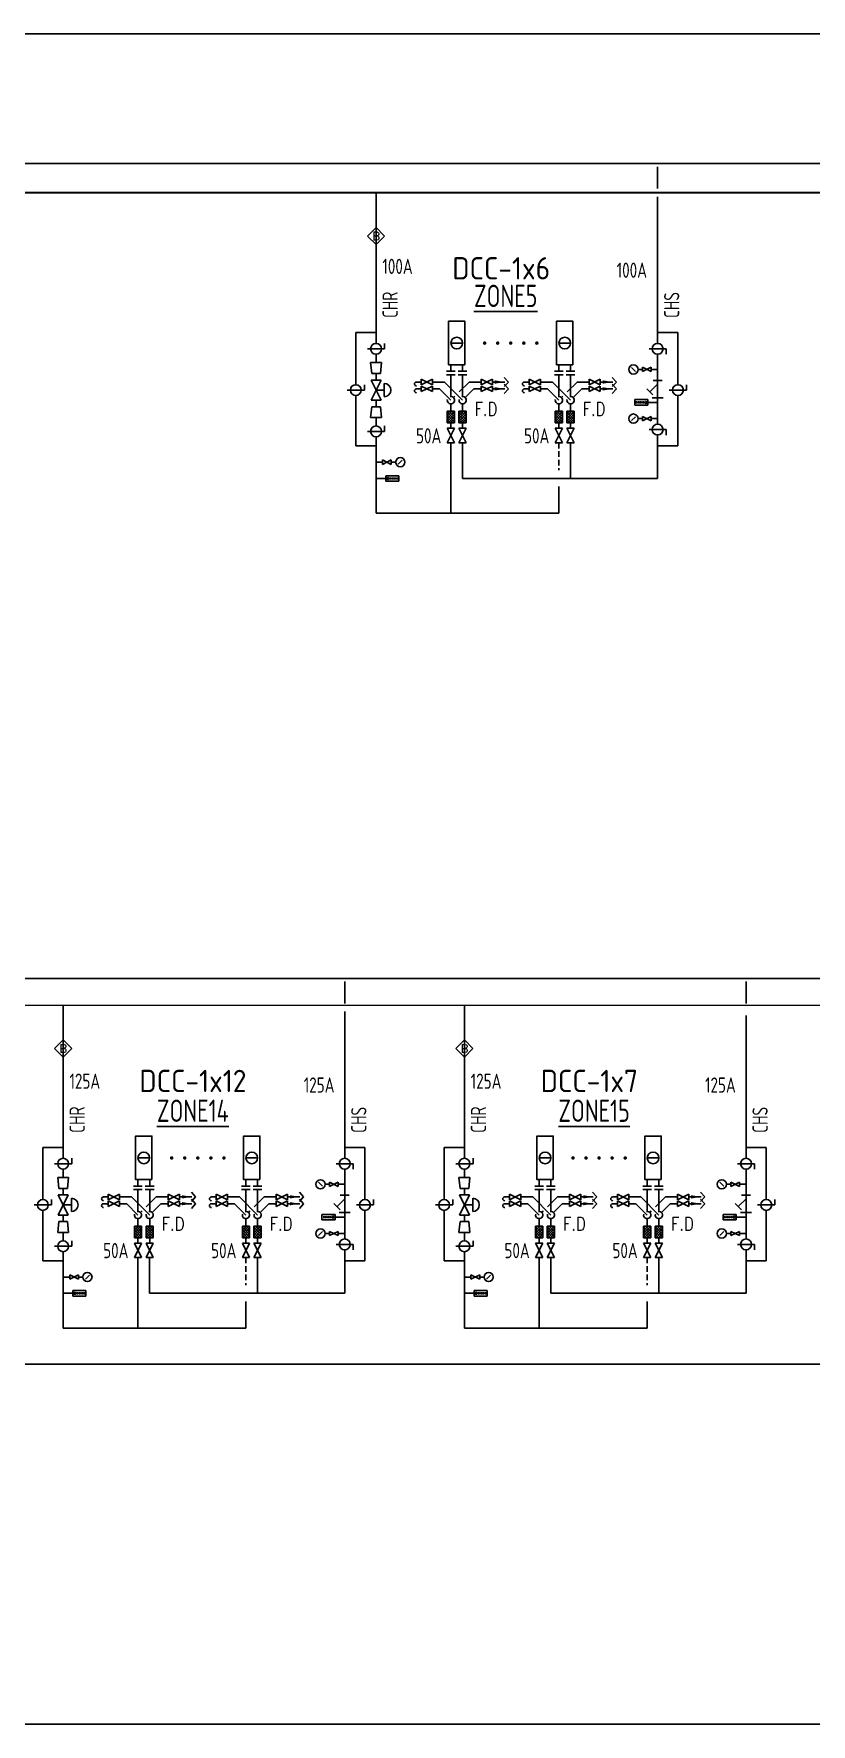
# Model space of a CAD drawing. Header units: millimetres. Extents: x 4929 to 7191, y -208 to 1486.
# Drawn here: x 5790.6 to 5964.9, y 722.6 to 1101.9 of the extents above; entities that cross this region are included whole.
import ezdxf
from ezdxf.enums import TextEntityAlignment as Align

# ---------------------------------------------------------------- set-up
doc = ezdxf.new("R2010")
doc.units = ezdxf.units.MM
doc.linetypes.add('HIDDEN', pattern=[9.525, 6.35, -3.175])
doc.linetypes.add('HIDDEN2', pattern=[0.1875, 0.125, -0.0625])
for name, color, linetype in [('0-CHR-中溫', 30, 'Continuous'), ('0-CHS-中溫', 3, 'Continuous'), ('A-DETL-01', 1, 'Continuous'), ('M-CEQPM-TEXT', 3, 'Continuous'), ('M-CPIPE-TEXT', 3, 'Continuous'), ('M-CPIPE-VAVE', 2, 'Continuous'), ('M-CWTR-PIPE', 130, 'Continuous'), ('M-HVAC-CMAH', 3, 'Continuous'), ('M-PIPE-CHWR20', 110, 'Continuous'), ('U-PCW-VALVE', 2, 'Continuous')]:
    doc.layers.add(name, color=color, linetype=linetype)
doc.styles.add('AA-TXT', font='isocp.shx', dxfattribs={"bigfont": 'chineset.shx'})
doc.styles.add('STDTEXT', font='simplex.shx', dxfattribs={"bigfont": 'china.shx'})

# ---------------------------------------------------------------- blocks, each defined once
blk = doc.blocks.new('DIM3')
blk.add_solid([(40, -6.7), (40, 6.7), (0, 0)])
blk = doc.blocks.new('DCC PIPE')
at = {"layer": 'U-PCW-VALVE'}
h = blk.add_hatch(dxfattribs=at)
h.set_pattern_fill('ANSI37', color=256, scale=2.66144, angle=90, style=0)
h.set_pattern_definition([(135, (188.80367, -130.49455), (-0.2352403, -0.2352403), []), (225, (188.80367, -130.49455), (0.2352403, -0.2352403), [])])
h.paths.add_polyline_path([(-0.67, 3.67), (-0.67, 5.8), (0.67, 5.8), (0.67, 3.67)])
h = blk.add_hatch(dxfattribs=at)
h.set_pattern_fill('ANSI37', color=256, scale=2.66144, angle=90, style=0)
h.set_pattern_definition([(135, (190.9487, -130.49455), (-0.2352403, -0.2352403), []), (225, (190.9487, -130.49455), (0.2352403, -0.2352403), [])])
h.paths.add_polyline_path([(1.48, 3.67), (1.48, 5.8), (2.81, 5.8), (2.81, 3.67)])
h = blk.add_hatch(dxfattribs=at)
h.set_pattern_fill('ANSI37', color=256, scale=2.66144, angle=90, style=0)
h.set_pattern_definition([(135, (208.65864, -130.49455), (-0.2352403, -0.2352403), []), (225, (208.65864, -130.49455), (0.2352403, -0.2352403), [])])
h.paths.add_polyline_path([(19.19, 3.67), (19.19, 5.8), (20.52, 5.8), (20.52, 3.67)])
h = blk.add_hatch(dxfattribs=at)
h.set_pattern_fill('ANSI37', color=256, scale=2.66144, angle=90, style=0)
h.set_pattern_definition([(135, (210.80367, -130.49455), (-0.2352403, -0.2352403), []), (225, (210.80367, -130.49455), (0.2352403, -0.2352403), [])])
h.paths.add_polyline_path([(21.33, 3.67), (21.33, 5.8), (22.67, 5.8), (22.67, 3.67)])
at = {"layer": '0-CHR-中溫', "ltscale": 1000}
for p, q in [((0, 12.53), (0, 8.51)), ((19.85, 12.53), (19.85, 8.51)), ((0, 7.18), (0, 5.8)), ((19.85, 7.18), (19.85, 5.8)), ((0, 3.67), (0, 2.67)), ((19.85, 3.67), (19.85, 2.67))]:
    blk.add_line(p, q, dxfattribs=at)
for centre in [(0, 7.84), (19.85, 7.84)]:
    blk.add_arc(centre, 0.667, 167.3219, 102.6781, dxfattribs=at)
at = {"layer": '0-CHS-中溫', "ltscale": 1000}
for p, q in [((2.15, 12.53), (2.15, 8.51)), ((22, 12.53), (22, 8.51)), ((2.15, 7.18), (2.15, 5.8)), ((22, 7.18), (22, 5.8)), ((2.15, 3.67), (2.15, 2.67)), ((22, 3.67), (22, 2.67))]:
    blk.add_line(p, q, dxfattribs=at)
for centre in [(2.15, 7.84), (22, 7.84)]:
    blk.add_arc(centre, 0.667, 167.3219, 102.6781, dxfattribs=at)
at = {"layer": 'M-CPIPE-VAVE'}
for p, q in [((-5.47, 11.18), (-6.35, 11.18)), ((-5.47, 9.92), (-6.35, 9.92)), ((-3.4, 11.7), (-5.47, 10.66)), ((-5.47, 11.7), (-3.4, 10.66)), ((-5.47, 11.7), (-5.47, 10.66)), ((-3.4, 10.44), (-5.47, 9.41)), ((-5.47, 10.44), (-3.4, 9.41)), ((-5.47, 10.44), (-5.47, 9.41)), ((-3.4, 10.66), (-3.4, 11.7)), ((-1.19, 11.18), (-3.4, 11.18)), ((-3.4, 9.41), (-3.4, 10.44)), ((-2.08, 9.92), (-3.4, 9.92)), ((0, 7.84), (-2.08, 9.92)), ((2.15, 7.84), (-1.19, 11.18)), ((1.53, 9.37), (3.34, 11.18)), ((2.62, 8.31), (4.23, 9.92)), ((3.34, 11.18), (5.55, 11.18)), ((4.23, 9.92), (5.55, 9.92)), ((5.55, 10.66), (5.55, 11.7)), ((7.62, 11.7), (5.55, 10.66)), ((5.55, 11.7), (7.62, 10.66)), ((5.55, 9.41), (5.55, 10.44)), ((7.62, 10.44), (5.55, 9.41)), ((5.55, 10.44), (7.62, 9.41)), ((7.62, 11.7), (7.62, 10.66)), ((9.89, 11.18), (7.62, 11.18)), ((7.62, 10.44), (7.62, 9.41)), ((9.89, 9.92), (7.62, 9.92)), ((9.81, 12.03), (10.58, 11.18)), ((9.81, 10.33), (10.58, 11.18)), ((9.81, 10.77), (10.58, 9.92)), ((9.81, 9.07), (10.58, 9.92)), ((14.38, 11.18), (13.5, 11.18)), ((14.38, 9.92), (13.5, 9.92)), ((16.45, 11.7), (14.38, 10.66)), ((14.38, 11.7), (16.45, 10.66)), ((14.38, 11.7), (14.38, 10.66)), ((16.45, 10.44), (14.38, 9.41)), ((14.38, 10.44), (16.45, 9.41)), ((14.38, 10.44), (14.38, 9.41)), ((16.45, 10.66), (16.45, 11.7)), ((18.66, 11.18), (16.45, 11.18)), ((16.45, 9.41), (16.45, 10.44)), ((17.77, 9.92), (16.45, 9.92)), ((19.85, 7.84), (17.77, 9.92)), ((22, 7.84), (18.66, 11.18)), ((21.38, 9.37), (23.19, 11.18)), ((22.47, 8.31), (24.08, 9.92)), ((23.19, 11.18), (25.4, 11.18)), ((24.08, 9.92), (25.4, 9.92)), ((25.4, 10.66), (25.4, 11.7)), ((27.47, 11.7), (25.4, 10.66)), ((25.4, 11.7), (27.47, 10.66)), ((25.4, 9.41), (25.4, 10.44)), ((27.47, 10.44), (25.4, 9.41)), ((25.4, 10.44), (27.47, 9.41)), ((27.47, 11.7), (27.47, 10.66)), ((29.74, 11.18), (27.47, 11.18)), ((27.47, 10.44), (27.47, 9.41)), ((29.74, 9.92), (27.47, 9.92)), ((29.67, 12.03), (30.44, 11.18)), ((29.67, 10.33), (30.44, 11.18)), ((29.67, 10.77), (30.44, 9.92)), ((29.67, 9.07), (30.44, 9.92)), ((0.47, 8.31), (0.74, 8.58)), ((20.33, 8.31), (20.59, 8.58))]:
    blk.add_line(p, q, dxfattribs=at)
for centre in [(-6.35, 10.83), (-6.35, 9.57), (13.5, 10.83), (13.5, 9.57)]:
    blk.add_arc(centre, 0.35, 90, 270, dxfattribs=at)
at = {"layer": 'M-CWTR-PIPE'}
for p, q in [((0.18, 18.35), (1.96, 18.35)), ((20.04, 18.35), (21.82, 18.35)), ((-0.8, 13.17), (0.8, 13.17)), ((0, 14.35), (0, 13.17)), ((2.95, 13.17), (1.35, 13.17)), ((2.15, 14.35), (2.15, 13.17)), ((19.05, 13.17), (20.65, 13.17)), ((19.85, 14.35), (19.85, 13.17)), ((22.8, 13.17), (21.2, 13.17)), ((22, 14.35), (22, 13.17))]:
    blk.add_line(p, q, dxfattribs=at)
for points in [[(2.57, 14.35), (2.57, 22.35), (-0.43, 22.35), (-0.43, 14.35)], [(22.43, 14.35), (22.43, 22.35), (19.43, 22.35), (19.43, 14.35)]]:
    blk.add_lwpolyline(points, close=True, dxfattribs=at)
for centre in [(1.07, 18.35), (20.93, 18.35)]:
    blk.add_circle(centre, 1.07, dxfattribs=at)
at = {"layer": 'M-HVAC-CMAH', "const_width": 0.32}
for points in [[(6.36, 18.34, 1), (6.04, 18.34, 1)], [(8.76, 18.34, 1), (8.44, 18.34, 1)], [(11.16, 18.34, 1), (10.84, 18.34, 1)], [(13.56, 18.34, 1), (13.24, 18.34, 1)], [(15.96, 18.34, 1), (15.64, 18.34, 1)]]:
    blk.add_lwpolyline(points, format="xyb", close=True, dxfattribs=at)
at = {"layer": 'U-PCW-VALVE'}
for p, q in [((-0.8, 12.53), (0.8, 12.53)), ((2.95, 12.53), (1.35, 12.53)), ((19.05, 12.53), (20.65, 12.53)), ((22.8, 12.53), (21.2, 12.53)), ((-0.67, 5.8), (0.67, 5.8)), ((-0.67, 3.67), (-0.67, 5.8)), ((0.67, 3.67), (-0.67, 3.67)), ((0.67, 5.8), (0.67, 3.67)), ((1.48, 5.8), (2.81, 5.8)), ((1.48, 3.67), (1.48, 5.8)), ((2.81, 3.67), (1.48, 3.67)), ((2.81, 5.8), (2.81, 3.67)), ((19.19, 5.8), (20.52, 5.8)), ((19.19, 3.67), (19.19, 5.8)), ((20.52, 3.67), (19.19, 3.67)), ((20.52, 5.8), (20.52, 3.67)), ((21.33, 5.8), (22.67, 5.8)), ((21.33, 3.67), (21.33, 5.8)), ((22.67, 3.67), (21.33, 3.67)), ((22.67, 5.8), (22.67, 3.67)), ((0.67, 2.67), (-0.67, 2.67)), ((-0.67, 0), (0.67, 2.67)), ((-0.67, 2.67), (0.67, 0)), ((-0.67, 0), (0.67, 0)), ((1.48, 2.67), (2.81, 2.67)), ((2.81, 2.67), (1.48, 0)), ((2.81, 0), (1.48, 2.67)), ((2.81, 0), (1.48, 0)), ((20.52, 2.67), (19.19, 2.67)), ((19.19, 2.67), (20.52, 0)), ((19.19, 0), (20.52, 2.67)), ((19.19, 0), (20.52, 0)), ((21.33, 2.67), (22.67, 2.67)), ((22.67, 0), (21.33, 2.67)), ((22.67, 2.67), (21.33, 0)), ((22.67, 0), (21.33, 0))]:
    blk.add_line(p, q, dxfattribs=at)
at = {"layer": 'M-CPIPE-VAVE', "linetype": 'HIDDEN2', "xscale": -0.04545454545450411, "yscale": 0.04545454545450411, "zscale": 0.045454545454545}
for p in [(9.89, 11.18), (9.89, 9.92), (29.74, 11.18), (29.74, 9.92)]:
    blk.add_blockref('DIM3', p, dxfattribs=at)

msp = doc.modelspace()

# ---------------------------------------------------------------- linework, layer by layer
at = {"layer": '0-CHR-中溫', "ltscale": 1000}
for p, q in [((5183.71, 1066.26), (6147.72, 1066.27)), ((5254.02, 1066.26), (6147.73, 1066.26)), ((5867.36, 1032.41), (5867.36, 1066.23)), ((5862.81, 1034.88), (5862.81, 1023.18)), ((5867.36, 1034.88), (5862.81, 1034.88)), ((5867.36, 1030), (5867.36, 1028.12)), ((5867.36, 1025.68), (5867.36, 1024.21)), ((5862.81, 1020.74), (5862.81, 1009.45)), ((5867.36, 1018.23), (5867.36, 1019.7)), ((5867.36, 1015.79), (5867.36, 1013.91)), ((5867.36, 1009.45), (5862.81, 1009.45)), ((5867.36, 1011.47), (5867.36, 994.33)), ((5884.14, 1010.14), (5884.14, 994.33)), ((5908.35, 1000.3), (5908.35, 994.33)), ((5867.36, 994.33), (5884.14, 994.33)), ((5908.35, 994.33), (5884.14, 994.33)), ((5086.07, 883.92), (6071.34, 883.91)), ((5797.19, 849.57), (5797.19, 883.91)), ((5887.17, 849.57), (5887.17, 883.91)), ((5792.64, 852.04), (5792.64, 840.34)), ((5797.19, 852.04), (5792.64, 852.04)), ((5882.62, 852.04), (5882.62, 840.34)), ((5887.17, 852.04), (5882.62, 852.04)), ((5797.19, 847.17), (5797.19, 845.28)), ((5887.17, 847.17), (5887.17, 845.28)), ((5797.19, 842.84), (5797.19, 841.37)), ((5887.17, 842.84), (5887.17, 841.37)), ((5792.64, 837.9), (5792.64, 826.61)), ((5797.19, 835.39), (5797.19, 836.86)), ((5882.62, 837.9), (5882.62, 826.61)), ((5887.17, 835.39), (5887.17, 836.86)), ((5797.19, 832.95), (5797.19, 831.07)), ((5887.17, 832.95), (5887.17, 831.07)), ((5797.19, 828.63), (5797.19, 811.49)), ((5813.97, 827.3), (5813.97, 811.49)), ((5887.17, 828.63), (5887.17, 811.49)), ((5903.95, 827.3), (5903.95, 811.49)), ((5797.19, 826.61), (5792.64, 826.61)), ((5887.17, 826.61), (5882.62, 826.61)), ((5838.19, 817.46), (5838.19, 811.49)), ((5928.16, 817.46), (5928.16, 811.49)), ((5797.19, 811.49), (5813.97, 811.49)), ((5838.19, 811.49), (5813.97, 811.49)), ((5887.17, 811.49), (5903.95, 811.49)), ((5928.16, 811.49), (5903.95, 811.49))]:
    msp.add_line(p, q, dxfattribs=at)
at = {"layer": '0-CHR-中溫'}
for p, q in [((5865.43, 1056.53), (5867.36, 1058.46)), ((5867.36, 1058.46), (5869.28, 1056.53)), ((5865.43, 1056.53), (5867.36, 1054.61)), ((5869.28, 1056.53), (5867.36, 1054.61)), ((5795.27, 874.21), (5797.19, 876.14)), ((5795.27, 874.21), (5797.19, 872.29)), ((5797.19, 876.14), (5799.12, 874.21)), ((5799.12, 874.21), (5797.19, 872.29)), ((5885.24, 874.22), (5887.17, 876.15)), ((5885.24, 874.22), (5887.17, 872.3)), ((5887.17, 876.15), (5889.09, 874.22)), ((5889.09, 874.22), (5887.17, 872.3))]:
    msp.add_line(p, q, dxfattribs=at)
at = {"layer": '0-CHS-中溫', "ltscale": 1000}
for p, q in [((5174.11, 1072.8), (6210.85, 1072.8)), ((5930.49, 1072.08), (5930.49, 1067.2)), ((5930.49, 1032.44), (5930.49, 1065.35)), ((5930.49, 1034.88), (5935.04, 1034.88)), ((5935.04, 1023.18), (5935.04, 1034.88)), ((5930.49, 1014.33), (5930.49, 1030)), ((5935.04, 1009.45), (5935.04, 1020.74)), ((5886.75, 1010.14), (5886.75, 1002.13)), ((5910.97, 1010.14), (5910.97, 1002.13)), ((5930.49, 1002.13), (5930.49, 1011.89)), ((5930.49, 1009.45), (5935.04, 1009.45)), ((5910.97, 1002.13), (5886.75, 1002.13)), ((5910.97, 1002.13), (5930.49, 1002.13)), ((5086.07, 889.97), (6134.47, 889.97)), ((5860.33, 889.24), (5860.33, 884.36)), ((5950.31, 889.24), (5950.31, 884.36)), ((5860.33, 849.6), (5860.33, 882.52)), ((5950.31, 849.6), (5950.31, 881.65)), ((5860.33, 852.04), (5864.87, 852.04)), ((5864.87, 840.34), (5864.87, 852.04)), ((5950.31, 852.04), (5954.85, 852.04)), ((5954.85, 840.34), (5954.85, 852.04)), ((5860.33, 831.49), (5860.33, 847.17)), ((5950.31, 831.49), (5950.31, 847.17)), ((5864.87, 826.61), (5864.87, 837.9)), ((5954.85, 826.61), (5954.85, 837.9)), ((5816.59, 827.3), (5816.59, 819.29)), ((5840.8, 827.3), (5840.8, 819.29)), ((5860.33, 819.29), (5860.33, 829.05)), ((5906.57, 827.3), (5906.57, 819.29)), ((5930.78, 827.3), (5930.78, 819.29)), ((5950.31, 819.29), (5950.31, 829.05)), ((5860.33, 826.61), (5864.87, 826.61)), ((5950.31, 826.61), (5954.85, 826.61)), ((5840.8, 819.29), (5816.59, 819.29)), ((5840.8, 819.29), (5860.33, 819.29)), ((5930.78, 819.29), (5906.57, 819.29)), ((5930.78, 819.29), (5950.31, 819.29))]:
    msp.add_line(p, q, dxfattribs=at)
at = {"layer": 'A-DETL-01', "linetype": 'Continuous'}
for p, q in [((6522.53, 1101.91), (5256.29, 1101.91)), ((6521.33, 803.41), (5253.33, 803.41)), ((6521, 722.61), (5253.33, 722.61))]:
    msp.add_line(p, q, dxfattribs=at)
at = {"layer": 'M-PIPE-CHWR20', "ltscale": 0.1}
for p, q in [((5866.38, 1025.68), (5866.13, 1028.12)), ((5866.13, 1028.12), (5868.58, 1028.12)), ((5868.33, 1025.68), (5868.58, 1028.12)), ((5868.33, 1025.68), (5866.38, 1025.68)), ((5866.38, 1018.23), (5866.13, 1015.79)), ((5868.33, 1018.23), (5866.38, 1018.23)), ((5868.33, 1018.23), (5868.58, 1015.79)), ((5866.13, 1015.79), (5868.58, 1015.79)), ((5796.21, 842.84), (5795.97, 845.28)), ((5795.97, 845.28), (5798.41, 845.28)), ((5798.17, 842.84), (5796.21, 842.84)), ((5798.17, 842.84), (5798.41, 845.28)), ((5886.19, 842.84), (5885.95, 845.28)), ((5885.95, 845.28), (5888.39, 845.28)), ((5888.15, 842.84), (5886.19, 842.84)), ((5888.15, 842.84), (5888.39, 845.28)), ((5796.21, 835.39), (5795.97, 832.95)), ((5798.17, 835.39), (5796.21, 835.39)), ((5798.17, 835.39), (5798.41, 832.95)), ((5886.19, 835.39), (5885.95, 832.95)), ((5888.15, 835.39), (5886.19, 835.39)), ((5888.15, 835.39), (5888.39, 832.95)), ((5795.97, 832.95), (5798.41, 832.95)), ((5885.95, 832.95), (5888.39, 832.95))]:
    msp.add_line(p, q, dxfattribs=at)
at = {"layer": 'M-PIPE-CHWR20', "linetype": 'HIDDEN', "ltscale": 0.2}
for p, q in [((5908.35, 1010.14), (5908.35, 1003.96)), ((5838.19, 827.3), (5838.19, 821.12)), ((5928.16, 827.3), (5928.16, 821.12))]:
    msp.add_line(p, q, dxfattribs=at)
at = {"layer": 'U-PCW-VALVE'}
for p, q in [((5869.28, 1031.22), (5869.28, 1032.45)), ((5865.43, 1031.22), (5869.28, 1031.22)), ((5928.56, 1031.22), (5932.42, 1031.22)), ((5932.42, 1031.22), (5932.42, 1030)), ((5866.23, 1024.21), (5868.48, 1024.21)), ((5866.23, 1019.7), (5868.48, 1024.21)), ((5866.23, 1024.21), (5868.48, 1019.7)), ((5925.51, 1026.14), (5924.61, 1027.04)), ((5926.1, 1026.59), (5927.07, 1026.59)), ((5927.07, 1027.08), (5927.07, 1026.1)), ((5929.02, 1026.1), (5927.07, 1027.08)), ((5927.07, 1026.1), (5929.02, 1027.08)), ((5929.02, 1026.1), (5929.02, 1027.08)), ((5929.02, 1026.59), (5930.49, 1026.59)), ((5929.47, 1024.15), (5931.51, 1024.15)), ((5860.88, 1021.96), (5864.74, 1021.96)), ((5864.74, 1021.96), (5864.74, 1023.18)), ((5869.2, 1021.96), (5867.36, 1021.96)), ((5869.2, 1023.45), (5869.2, 1020.5)), ((5928.07, 1022.27), (5929.45, 1020.89)), ((5928.07, 1022.27), (5929.45, 1020.89)), ((5930.49, 1023.31), (5928.76, 1021.58)), ((5933.11, 1021.96), (5936.97, 1021.96)), ((5936.97, 1021.96), (5936.97, 1023.18)), ((5868.48, 1019.7), (5866.23, 1019.7)), ((5925.38, 1018.6), (5925.38, 1019.83)), ((5925.38, 1018.6), (5925.38, 1019.83)), ((5925.38, 1019.83), (5928.32, 1019.83)), ((5925.38, 1019.83), (5928.32, 1019.83)), ((5925.38, 1018.6), (5928.32, 1018.6)), ((5925.38, 1018.6), (5928.32, 1018.6)), ((5925.63, 1019.21), (5927.65, 1019.21)), ((5925.63, 1019.21), (5927.65, 1019.21)), ((5925.77, 1018.97), (5925.77, 1019.46)), ((5925.77, 1018.97), (5925.77, 1019.46)), ((5926.26, 1018.97), (5926.26, 1019.46)), ((5926.26, 1018.97), (5926.26, 1019.46)), ((5926.75, 1018.97), (5926.75, 1019.46)), ((5926.75, 1018.97), (5926.75, 1019.46)), ((5927.24, 1018.97), (5927.24, 1019.46)), ((5927.24, 1018.97), (5927.24, 1019.46)), ((5928.32, 1018.6), (5928.32, 1019.83)), ((5928.32, 1018.6), (5928.32, 1019.83)), ((5928.32, 1019.21), (5930.49, 1019.21)), ((5928.32, 1019.21), (5930.49, 1019.21)), ((5929.27, 1020.25), (5931.71, 1020.25)), ((5929.47, 1020.25), (5931.51, 1020.25)), ((5869.28, 1012.69), (5869.28, 1013.91)), ((5925.51, 1016), (5924.61, 1015.11)), ((5926.1, 1015.56), (5927.07, 1015.56)), ((5927.07, 1015.07), (5927.07, 1016.04)), ((5929.02, 1016.04), (5927.07, 1015.07)), ((5927.07, 1016.04), (5929.02, 1015.07)), ((5928.56, 1013.11), (5932.42, 1013.11)), ((5929.02, 1016.04), (5929.02, 1015.07)), ((5929.02, 1015.56), (5930.49, 1015.56)), ((5932.42, 1013.11), (5932.42, 1011.88)), ((5865.43, 1012.69), (5869.28, 1012.69)), ((5868.82, 1005.79), (5867.36, 1005.79)), ((5868.82, 1005.3), (5868.82, 1006.28)), ((5868.82, 1005.3), (5870.77, 1006.28)), ((5870.77, 1005.3), (5868.82, 1006.28)), ((5870.77, 1006.28), (5870.77, 1005.3)), ((5871.75, 1005.79), (5870.77, 1005.79)), ((5872.34, 1005.34), (5873.24, 1006.24)), ((5869.53, 1002.13), (5867.36, 1002.13)), ((5869.53, 1002.13), (5867.36, 1002.13)), ((5869.53, 1002.74), (5869.53, 1001.52)), ((5869.53, 1002.74), (5869.53, 1001.52)), ((5872.47, 1002.74), (5869.53, 1002.74)), ((5872.47, 1002.74), (5869.53, 1002.74)), ((5872.47, 1001.52), (5869.53, 1001.52)), ((5872.47, 1001.52), (5869.53, 1001.52)), ((5872.22, 1002.13), (5870.2, 1002.13)), ((5872.22, 1002.13), (5870.2, 1002.13)), ((5870.61, 1002.38), (5870.61, 1001.89)), ((5870.61, 1002.38), (5870.61, 1001.89)), ((5871.1, 1002.38), (5871.1, 1001.89)), ((5871.1, 1002.38), (5871.1, 1001.89)), ((5871.59, 1002.38), (5871.59, 1001.89)), ((5871.59, 1002.38), (5871.59, 1001.89)), ((5872.08, 1002.38), (5872.08, 1001.89)), ((5872.08, 1002.38), (5872.08, 1001.89)), ((5872.47, 1002.74), (5872.47, 1001.52)), ((5872.47, 1002.74), (5872.47, 1001.52)), ((5795.26, 848.38), (5799.12, 848.38)), ((5799.12, 848.38), (5799.12, 849.61)), ((5858.4, 848.38), (5862.25, 848.38)), ((5862.25, 848.38), (5862.25, 847.16)), ((5885.24, 848.38), (5889.1, 848.38)), ((5889.1, 848.38), (5889.1, 849.61)), ((5948.38, 848.38), (5952.23, 848.38)), ((5952.23, 848.38), (5952.23, 847.16)), ((5855.34, 843.3), (5854.44, 844.2)), ((5855.93, 843.75), (5856.91, 843.75)), ((5856.91, 844.24), (5856.91, 843.26)), ((5858.86, 843.26), (5856.91, 844.24)), ((5856.91, 843.26), (5858.86, 844.24)), ((5858.86, 843.26), (5858.86, 844.24)), ((5858.86, 843.75), (5860.33, 843.75)), ((5945.32, 843.3), (5944.42, 844.2)), ((5945.91, 843.75), (5946.89, 843.75)), ((5946.89, 844.24), (5946.89, 843.26)), ((5948.84, 843.26), (5946.89, 844.24)), ((5946.89, 843.26), (5948.84, 844.24)), ((5948.84, 843.26), (5948.84, 844.24)), ((5948.84, 843.75), (5950.31, 843.75)), ((5790.72, 839.12), (5794.57, 839.12)), ((5794.57, 839.12), (5794.57, 840.34)), ((5796.06, 841.37), (5798.32, 841.37)), ((5796.06, 836.86), (5798.32, 841.37)), ((5796.06, 841.37), (5798.32, 836.86)), ((5799.04, 839.12), (5797.19, 839.12)), ((5799.04, 840.62), (5799.04, 837.66)), ((5857.91, 839.43), (5859.29, 838.05)), ((5857.91, 839.43), (5859.29, 838.05)), ((5860.33, 840.47), (5858.6, 838.74)), ((5859.31, 841.31), (5861.35, 841.31)), ((5862.95, 839.12), (5866.8, 839.12)), ((5866.8, 839.12), (5866.8, 840.34)), ((5880.69, 839.12), (5884.55, 839.12)), ((5884.55, 839.12), (5884.55, 840.34)), ((5886.04, 841.37), (5888.3, 841.37)), ((5886.04, 836.86), (5888.3, 841.37)), ((5886.04, 841.37), (5888.3, 836.86)), ((5889.02, 839.12), (5887.17, 839.12)), ((5889.02, 840.62), (5889.02, 837.66)), ((5947.89, 839.43), (5949.27, 838.05)), ((5947.89, 839.43), (5949.27, 838.05)), ((5950.31, 840.47), (5948.58, 838.74)), ((5949.29, 841.31), (5951.32, 841.31)), ((5952.92, 839.12), (5956.78, 839.12)), ((5956.78, 839.12), (5956.78, 840.34)), ((5798.32, 836.86), (5796.06, 836.86)), ((5855.21, 835.76), (5855.21, 836.99)), ((5855.21, 835.76), (5855.21, 836.99)), ((5855.21, 836.99), (5858.15, 836.99)), ((5855.21, 836.99), (5858.15, 836.99)), ((5855.21, 835.76), (5858.15, 835.76)), ((5855.21, 835.76), (5858.15, 835.76)), ((5855.47, 836.38), (5857.49, 836.38)), ((5855.47, 836.38), (5857.49, 836.38)), ((5855.61, 836.13), (5855.61, 836.62)), ((5855.61, 836.13), (5855.61, 836.62)), ((5856.1, 836.13), (5856.1, 836.62)), ((5856.1, 836.13), (5856.1, 836.62)), ((5856.59, 836.13), (5856.59, 836.62)), ((5856.59, 836.13), (5856.59, 836.62)), ((5857.08, 836.13), (5857.08, 836.62)), ((5857.08, 836.13), (5857.08, 836.62)), ((5858.15, 835.76), (5858.15, 836.99)), ((5858.15, 835.76), (5858.15, 836.99)), ((5858.15, 836.38), (5860.33, 836.38)), ((5858.15, 836.38), (5860.33, 836.38)), ((5859.11, 837.41), (5861.55, 837.41)), ((5859.31, 837.41), (5861.35, 837.41)), ((5888.3, 836.86), (5886.04, 836.86)), ((5945.19, 835.76), (5945.19, 836.99)), ((5945.19, 835.76), (5945.19, 836.99)), ((5945.19, 836.99), (5948.13, 836.99)), ((5945.19, 836.99), (5948.13, 836.99)), ((5945.19, 835.76), (5948.13, 835.76)), ((5945.19, 835.76), (5948.13, 835.76)), ((5945.44, 836.38), (5947.46, 836.38)), ((5945.44, 836.38), (5947.46, 836.38)), ((5945.58, 836.13), (5945.58, 836.62)), ((5945.58, 836.13), (5945.58, 836.62)), ((5946.07, 836.13), (5946.07, 836.62)), ((5946.07, 836.13), (5946.07, 836.62)), ((5946.56, 836.13), (5946.56, 836.62)), ((5946.56, 836.13), (5946.56, 836.62)), ((5947.06, 836.13), (5947.06, 836.62)), ((5947.06, 836.13), (5947.06, 836.62)), ((5948.13, 835.76), (5948.13, 836.99)), ((5948.13, 835.76), (5948.13, 836.99)), ((5948.13, 836.38), (5950.31, 836.38)), ((5948.13, 836.38), (5950.31, 836.38)), ((5949.08, 837.41), (5951.53, 837.41)), ((5949.29, 837.41), (5951.32, 837.41)), ((5799.12, 829.85), (5799.12, 831.07)), ((5855.34, 833.16), (5854.44, 832.27)), ((5855.93, 832.72), (5856.91, 832.72)), ((5856.91, 832.23), (5856.91, 833.2)), ((5858.86, 833.2), (5856.91, 832.23)), ((5856.91, 833.2), (5858.86, 832.23)), ((5858.86, 833.2), (5858.86, 832.23)), ((5858.86, 832.72), (5860.33, 832.72)), ((5889.1, 829.85), (5889.1, 831.07)), ((5945.32, 833.16), (5944.42, 832.27)), ((5945.91, 832.72), (5946.89, 832.72)), ((5946.89, 832.23), (5946.89, 833.2)), ((5948.84, 833.2), (5946.89, 832.23)), ((5946.89, 833.2), (5948.84, 832.23)), ((5948.84, 833.2), (5948.84, 832.23)), ((5948.84, 832.72), (5950.31, 832.72)), ((5795.26, 829.85), (5799.12, 829.85)), ((5858.4, 830.27), (5862.25, 830.27)), ((5862.25, 830.27), (5862.25, 829.05)), ((5885.24, 829.85), (5889.1, 829.85)), ((5948.38, 830.27), (5952.23, 830.27)), ((5952.23, 830.27), (5952.23, 829.05)), ((5798.66, 822.46), (5798.66, 823.44)), ((5798.66, 822.46), (5800.61, 823.44)), ((5800.61, 822.46), (5798.66, 823.44)), ((5800.61, 823.44), (5800.61, 822.46)), ((5802.18, 822.5), (5803.07, 823.4)), ((5888.64, 822.46), (5888.64, 823.44)), ((5888.64, 822.46), (5890.59, 823.44)), ((5890.59, 822.46), (5888.64, 823.44)), ((5890.59, 823.44), (5890.59, 822.46)), ((5892.15, 822.5), (5893.05, 823.4)), ((5798.66, 822.95), (5797.19, 822.95)), ((5799.37, 819.29), (5797.19, 819.29)), ((5799.37, 819.29), (5797.19, 819.29)), ((5799.37, 819.9), (5799.37, 818.68)), ((5799.37, 819.9), (5799.37, 818.68)), ((5802.31, 819.9), (5799.37, 819.9)), ((5802.31, 819.9), (5799.37, 819.9)), ((5802.05, 819.29), (5800.03, 819.29)), ((5802.05, 819.29), (5800.03, 819.29)), ((5800.44, 819.54), (5800.44, 819.05)), ((5800.44, 819.54), (5800.44, 819.05)), ((5801.59, 822.95), (5800.61, 822.95)), ((5800.93, 819.54), (5800.93, 819.05)), ((5800.93, 819.54), (5800.93, 819.05)), ((5801.42, 819.54), (5801.42, 819.05)), ((5801.42, 819.54), (5801.42, 819.05)), ((5801.91, 819.54), (5801.91, 819.05)), ((5801.91, 819.54), (5801.91, 819.05)), ((5802.31, 819.9), (5802.31, 818.68)), ((5802.31, 819.9), (5802.31, 818.68)), ((5888.64, 822.95), (5887.17, 822.95)), ((5889.34, 819.29), (5887.17, 819.29)), ((5889.34, 819.29), (5887.17, 819.29)), ((5889.34, 819.9), (5889.34, 818.68)), ((5889.34, 819.9), (5889.34, 818.68)), ((5892.28, 819.9), (5889.34, 819.9)), ((5892.28, 819.9), (5889.34, 819.9)), ((5892.03, 819.29), (5890.01, 819.29)), ((5892.03, 819.29), (5890.01, 819.29)), ((5890.42, 819.54), (5890.42, 819.05)), ((5890.42, 819.54), (5890.42, 819.05)), ((5891.57, 822.95), (5890.59, 822.95)), ((5890.91, 819.54), (5890.91, 819.05)), ((5890.91, 819.54), (5890.91, 819.05)), ((5891.4, 819.54), (5891.4, 819.05)), ((5891.4, 819.54), (5891.4, 819.05)), ((5891.89, 819.54), (5891.89, 819.05)), ((5891.89, 819.54), (5891.89, 819.05)), ((5892.28, 819.9), (5892.28, 818.68)), ((5892.28, 819.9), (5892.28, 818.68)), ((5802.31, 818.68), (5799.37, 818.68)), ((5802.31, 818.68), (5799.37, 818.68)), ((5892.28, 818.68), (5889.34, 818.68)), ((5892.28, 818.68), (5889.34, 818.68))]:
    msp.add_line(p, q, dxfattribs=at)
for centre, radius in [((5867.36, 1031.22), 1.22), ((5930.49, 1031.22), 1.22), ((5925.06, 1026.59), 1.04), ((5862.81, 1021.96), 1.22), ((5935.04, 1021.96), 1.22), ((5925.06, 1015.56), 1.04), ((5927.87, 1019.21), 0.218), ((5927.87, 1019.21), 0.218), ((5867.36, 1012.69), 1.22), ((5930.49, 1013.11), 1.22), ((5872.79, 1005.79), 1.04), ((5869.98, 1002.13), 0.218), ((5869.98, 1002.13), 0.218), ((5797.19, 848.38), 1.22), ((5860.33, 848.38), 1.22), ((5887.17, 848.38), 1.22), ((5950.31, 848.38), 1.22), ((5854.89, 843.75), 1.04), ((5944.87, 843.75), 1.04), ((5792.64, 839.12), 1.22), ((5864.87, 839.12), 1.22), ((5882.62, 839.12), 1.22), ((5954.85, 839.12), 1.22), ((5857.7, 836.38), 0.218), ((5857.7, 836.38), 0.218), ((5947.68, 836.38), 0.218), ((5947.68, 836.38), 0.218), ((5797.19, 829.85), 1.22), ((5854.89, 832.72), 1.04), ((5860.33, 830.27), 1.22), ((5887.17, 829.85), 1.22), ((5944.87, 832.72), 1.04), ((5950.31, 830.27), 1.22), ((5802.62, 822.95), 1.04), ((5892.6, 822.95), 1.04), ((5799.81, 819.29), 0.218), ((5799.81, 819.29), 0.218), ((5889.79, 819.29), 0.218), ((5889.79, 819.29), 0.218)]:
    msp.add_circle(centre, radius, dxfattribs=at)
for centre in [(5869.2, 1021.97), (5799.04, 839.13), (5889.02, 839.13)]:
    msp.add_arc(centre, 1.49, 270, 90, dxfattribs=at)

# ---------------------------------------------------------------- block references
at = {"layer": '0-CHS-中溫', "ltscale": 1000, "xscale": 1.21957353685237, "yscale": 1.21957353685237, "zscale": 1.21957353685237}
for p in [(5884.14, 1010.14), (5813.97, 827.3), (5903.95, 827.3)]:
    msp.add_blockref('DCC PIPE', p, dxfattribs=at)

# ---------------------------------------------------------------- texts
at = {"layer": '0-CHR-中溫', "style": 'STDTEXT'}
for p in [(5867.36, 1056.53), (5797.19, 874.21), (5887.17, 874.22)]:
    msp.add_text('B', height=1.83, dxfattribs=at).set_placement(p, align=Align.MIDDLE)
at = {"layer": '0-CHR-中溫', "style": 'AA-TXT', "width": 0.8}
for s, p in [('100A', (5868.77, 1048.02)), ('125A', (5798.6, 865.18)), ('125A', (5888.58, 865.18))]:
    msp.add_text(s, height=3.415, dxfattribs=at).set_placement(p)
at = {"layer": '0-CHR-中溫', "ltscale": 1000, "style": 'AA-TXT', "width": 0.8}
for p in [(5870.51, 1038.14), (5800.34, 855.3), (5890.32, 855.3)]:
    msp.add_text('CHR', height=3.415, rotation=90, dxfattribs=at).set_placement(p, align=Align.MIDDLE_LEFT)
at = {"layer": 'M-CEQPM-TEXT', "style": 'AA-TXT', "width": 0.8}
for s, p in [('%%UZONE5', (5896.42, 1043.11)), ('%%UZONE14', (5826.26, 860.27)), ('%%UZONE15', (5916.24, 860.27))]:
    msp.add_text(s, height=5, dxfattribs=at).set_placement(p, align=Align.MIDDLE)
at = {"layer": 'M-CEQPM-TEXT', "char_height": 5, "attachment_point": 1, "style": 'AA-TXT'}
for s, insert in [('DCC-1x6', (5884.45, 1051.8)), ('DCC-1x12', (5814.29, 869.45)), ('DCC-1x7', (5904.27, 869.45))]:
    msp.add_mtext_dynamic_manual_height_columns(s, width=22.7734, gutter_width=12.5, heights=[0], dxfattribs=dict(at, insert=insert))
at = {"layer": 'M-CPIPE-TEXT', "width": 0.8}
for s, height, style, p in [('100A', 3.415, 'AA-TXT', (5921.31, 1047.16)), ('F.D', 3.049, 'STDTEXT', (5889.42, 1016.2)), ('F.D', 3.049, 'STDTEXT', (5913.64, 1016.2)), ('50A', 3.415, 'AA-TXT', (5876.32, 1010)), ('50A', 3.415, 'AA-TXT', (5900.54, 1010)), ('125A', 3.415, 'AA-TXT', (5851.14, 864.32)), ('125A', 3.415, 'AA-TXT', (5941.12, 864.32)), ('F.D', 3.049, 'STDTEXT', (5819.26, 833.36)), ('F.D', 3.049, 'STDTEXT', (5843.47, 833.36)), ('F.D', 3.049, 'STDTEXT', (5909.23, 833.36)), ('F.D', 3.049, 'STDTEXT', (5933.45, 833.36)), ('50A', 3.415, 'AA-TXT', (5806.16, 827.17)), ('50A', 3.415, 'AA-TXT', (5830.37, 827.17)), ('50A', 3.415, 'AA-TXT', (5896.14, 827.17)), ('50A', 3.415, 'AA-TXT', (5920.35, 827.17))]:
    msp.add_text(s, height=height, dxfattribs=dict(at, style=style)).set_placement(p)
at = {"layer": 'M-CPIPE-TEXT', "style": 'AA-TXT', "width": 0.8}
for p in [(5933.64, 1038.14), (5863.48, 855.3), (5953.46, 855.3)]:
    msp.add_text('CHS', height=3.415, rotation=90, dxfattribs=at).set_placement(p, align=Align.MIDDLE_LEFT)

doc.saveas('drawing.dxf')
